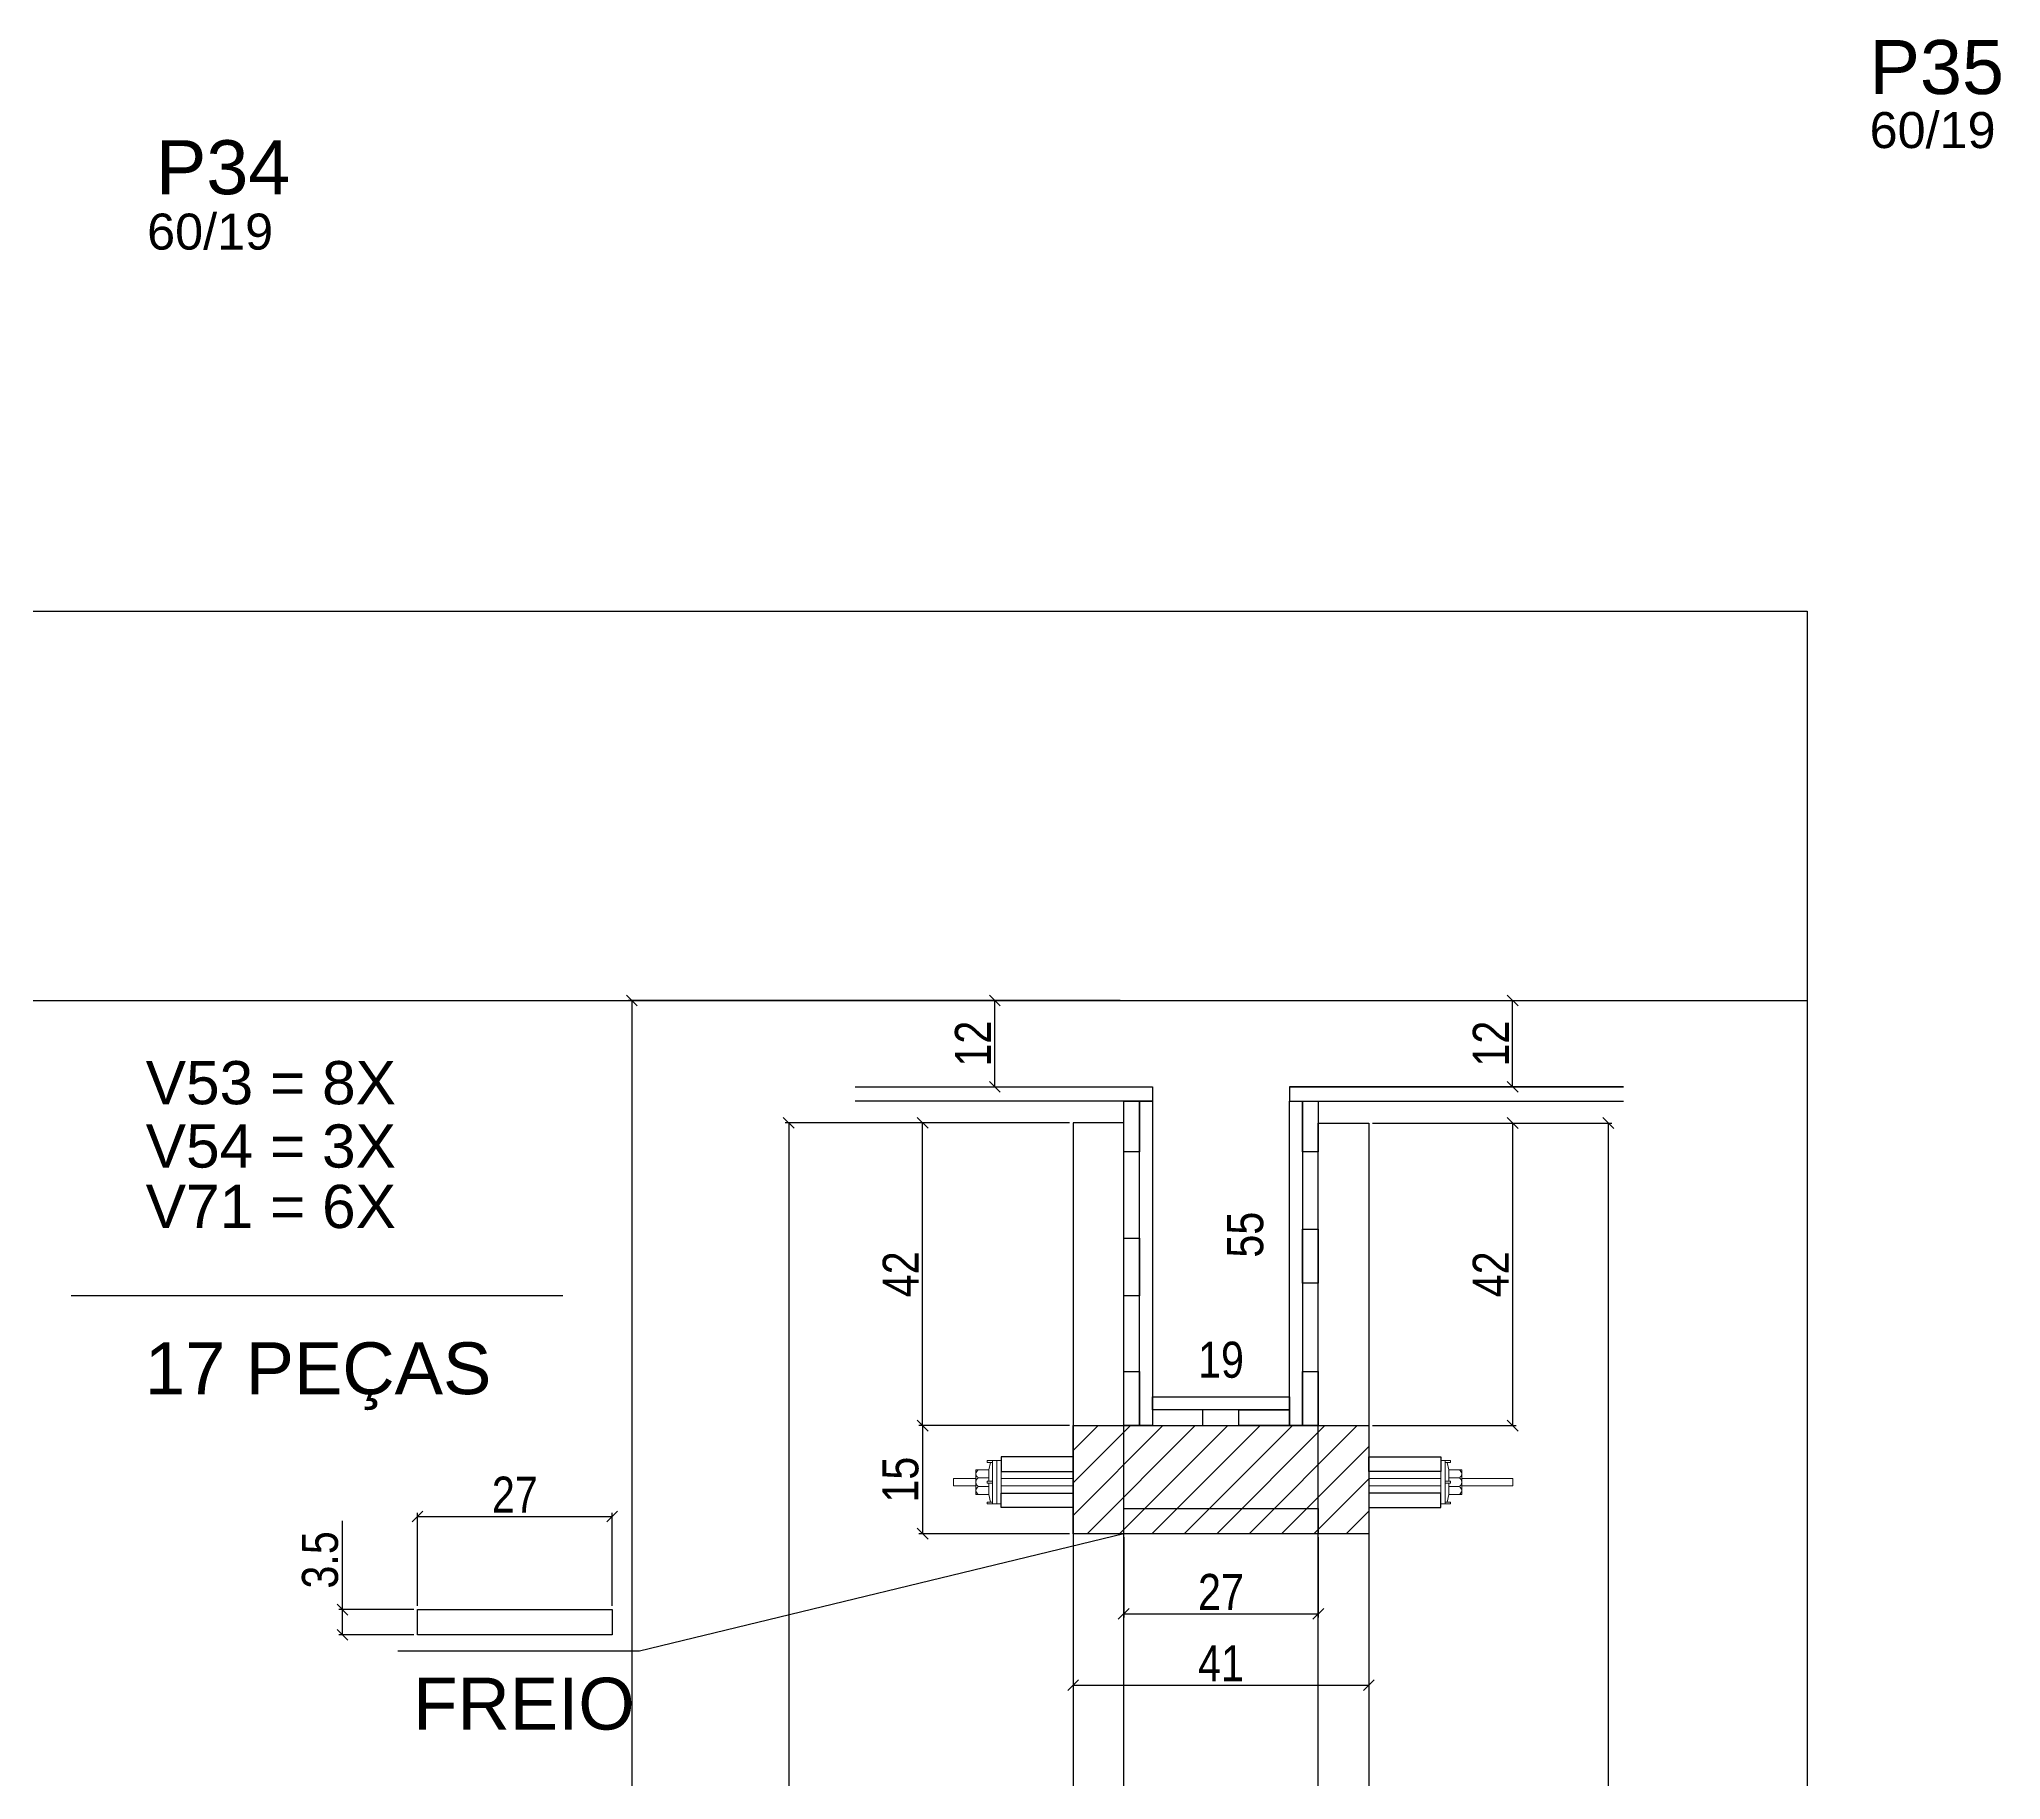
# Model space of a CAD drawing. Header units: millimetres. Extents: x 4248 to 7961, y 1155 to 5765.
# Drawn here: x 7253 to 7798, y 3945 to 4428 of the extents above; entities that cross this region are included whole.
import ezdxf

# ---------------------------------------------------------------- set-up
doc = ezdxf.new("R2010")
doc.units = ezdxf.units.MM
for name, color, linetype in [('1', 1, 'Continuous'), ('3', 3, 'Continuous'), ('4', 4, 'Continuous'), ('COTA', 241, 'Continuous'), ('GARFOS OK', 3, 'Continuous'), ('Painéis', 200, 'Continuous'), ('Resinado', 41, 'Continuous'), ('SARR_3.5x7', 81, 'Continuous'), ('SARR_7x7', 40, 'Continuous'), ('TIRAS REESCORAMENTO', 252, 'Continuous'), ('VIGAS', 3, 'Continuous')]:
    doc.layers.add(name, color=color, linetype=linetype)
doc.layers.add('BARRA_ANCORAGEM', color=1, linetype='Continuous', lineweight=15)
doc.styles.add('COTA TECNICA 2X', font='techl___.ttf', dxfattribs={"height": 10})
doc.styles.add('R80-50', font='arial.ttf', dxfattribs={"height": 10})
doc.styles.get("Standard").update_dxf_attribs({"font": 'arial.ttf'})
doc.dimstyles.new('SECAO', dxfattribs={"dimscale": 0.333333, "dimtxt": 5, "dimasz": 9, "dimexe": 3, "dimexo": 3, "dimgap": 3, "dimtad": 1, "dimdec": 1, "dimlfac": 0.5, "dimzin": 12, "dimdsep": 46, "dimtxsty": 'COTA TECNICA 2X', "dimblk1": 'OBLIQUE', "dimblk2": 'OBLIQUE', "dimsah": 1, "dimcen": 0.9, "dimclrd": 4, "dimclre": 4, "dimclrt": 240, "dimadec": 1, "dimazin": 3, "dimtfac": 1, "dimtdec": 1, "dimtmove": 0, "dimatfit": 3, "dimfxl": 1, "dimtolj": 1, "dimtzin": 12, "dimarcsym": 0})

# ---------------------------------------------------------------- blocks, each defined once
blk = doc.blocks.new('_Oblique')
at = {"layer": '1', "color": 0, "lineweight": -2}
blk.add_line((-0.5, -0.5), (0.5, 0.5), dxfattribs=at)
blk = doc.blocks.new('*D142')
at = {"layer": 'COTA', "color": 4, "lineweight": -2, "transparency": 16777216}
for p, q in [((7539.37, 4126.91), (7460.41, 4126.91)), ((7461.41, 4126.91), (7461.41, 3620.91)), ((7539.37, 3620.91), (7460.41, 3620.91))]:
    blk.add_line(p, q, dxfattribs=at)
at = {"layer": 'Defpoints', "color": 0, "transparency": 16777216}
for p in [(7540.37, 4126.91), (7461.41, 3620.91), (7540.37, 3620.91)]:
    blk.add_point(p, dxfattribs=at)
at = {"layer": 'COTA', "color": 4, "lineweight": -2, "transparency": 16777216, "xscale": 3, "yscale": 3, "zscale": 3}
for p, rotation in [((7461.41, 4126.91), 90), ((7461.41, 3620.91), 270)]:
    blk.add_blockref('_Oblique', p, dxfattribs=dict(at, rotation=rotation))
at = {"layer": 'COTA', "color": 240, "transparency": 16777216, "insert": (7455.19, 3873.91), "char_height": 10, "attachment_point": 5, "rotation": 90, "style": 'COTA TECNICA 2X'}
blk.add_mtext('\\A1;253', dxfattribs=at)
blk = doc.blocks.new('*D95')
at = {"layer": 'COTA', "color": 4, "lineweight": -2, "transparency": 16777216}
for p, q in [((7623.37, 4126.88), (7663.3, 4126.88)), ((7662.3, 4126.88), (7662.3, 4042.86)), ((7623.37, 4042.86), (7663.3, 4042.86))]:
    blk.add_line(p, q, dxfattribs=at)
at = {"layer": 'Defpoints', "color": 0, "transparency": 16777216}
for p in [(7622.37, 4126.88), (7622.37, 4042.86), (7662.3, 4042.86)]:
    blk.add_point(p, dxfattribs=at)
at = {"layer": 'COTA', "color": 4, "lineweight": -2, "transparency": 16777216, "xscale": 3, "yscale": 3, "zscale": 3}
for p, rotation in [((7662.3, 4126.88), 90), ((7662.3, 4042.86), 270)]:
    blk.add_blockref('_Oblique', p, dxfattribs=dict(at, rotation=rotation))
at = {"layer": 'COTA', "color": 240, "transparency": 16777216, "insert": (7656.23, 4084.87), "char_height": 10, "attachment_point": 5, "rotation": 90, "style": 'COTA TECNICA 2X'}
blk.add_mtext('\\A1;42', dxfattribs=at)
blk = doc.blocks.new('*D96')
at = {"layer": 'COTA', "color": 4, "lineweight": -2, "transparency": 16777216}
for p, q in [((7553.37, 4160.91), (7416.91, 4160.91)), ((7417.91, 4160.91), (7417.91, 3514.91)), ((7539.37, 3514.91), (7416.91, 3514.91))]:
    blk.add_line(p, q, dxfattribs=at)
at = {"layer": 'Defpoints', "color": 0, "transparency": 16777216}
for p in [(7554.37, 4160.91), (7417.91, 3514.91), (7540.37, 3514.91)]:
    blk.add_point(p, dxfattribs=at)
at = {"layer": 'COTA', "color": 4, "lineweight": -2, "transparency": 16777216, "xscale": 3, "yscale": 3, "zscale": 3}
for p, rotation in [((7417.91, 4160.91), 90), ((7417.91, 3514.91), 270)]:
    blk.add_blockref('_Oblique', p, dxfattribs=dict(at, rotation=rotation))
at = {"layer": 'COTA', "color": 240, "transparency": 16777216, "insert": (7411.69, 3837.91), "char_height": 10, "attachment_point": 5, "rotation": 90, "style": 'COTA TECNICA 2X'}
blk.add_mtext('\\A1;323', dxfattribs=at)
blk = doc.blocks.new('*D98')
at = {"layer": 'Defpoints', "color": 0, "transparency": 16777216}
for p in [(7587.41, 4160.91), (7594.26, 4160.91), (7587.41, 4050.86)]:
    blk.add_point(p, dxfattribs=at)
at = {"layer": 'COTA', "color": 240, "transparency": 16777216, "insert": (7588.15, 4095.88), "char_height": 10, "attachment_point": 5, "rotation": 90, "style": 'COTA TECNICA 2X'}
blk.add_mtext('\\A1;55', dxfattribs=at)
blk = doc.blocks.new('*D99')
at = {"layer": 'Defpoints', "color": 0, "transparency": 16777216}
for p in [(7562.37, 4055.01), (7600.37, 4055.01), (7600.37, 4055.01)]:
    blk.add_point(p, dxfattribs=at)
at = {"layer": 'COTA', "color": 240, "transparency": 16777216, "insert": (7581.37, 4061.1), "char_height": 10, "attachment_point": 5, "style": 'COTA TECNICA 2X'}
blk.add_mtext('\\A1;19', dxfattribs=at)
blk = doc.blocks.new('*D101')
at = {"layer": 'COTA', "color": 4, "lineweight": -2, "transparency": 16777216}
for p, q in [((7649.97, 4160.91), (7663.3, 4160.91)), ((7662.3, 4136.91), (7662.3, 4160.91)), ((7649.97, 4136.91), (7663.3, 4136.91))]:
    blk.add_line(p, q, dxfattribs=at)
at = {"layer": 'Defpoints', "color": 0, "transparency": 16777216}
for p in [(7648.97, 4160.91), (7662.3, 4160.91), (7648.97, 4136.91)]:
    blk.add_point(p, dxfattribs=at)
at = {"layer": 'COTA', "color": 4, "lineweight": -2, "transparency": 16777216, "xscale": 3, "yscale": 3, "zscale": 3}
for p, rotation in [((7662.3, 4160.91), 90), ((7662.3, 4136.91), 270)]:
    blk.add_blockref('_Oblique', p, dxfattribs=dict(at, rotation=rotation))
at = {"layer": 'COTA', "color": 240, "transparency": 16777216, "insert": (7656.25, 4148.91), "char_height": 10, "attachment_point": 5, "rotation": 90, "style": 'COTA TECNICA 2X'}
blk.add_mtext('\\A1;12', dxfattribs=at)
blk = doc.blocks.new('*D102')
at = {"layer": 'COTA', "color": 4, "lineweight": -2, "transparency": 16777216}
for p, q in [((7624.37, 4126.88), (7689.85, 4126.88)), ((7688.85, 4126.88), (7688.85, 3620.91)), ((7624.37, 3620.91), (7689.85, 3620.91))]:
    blk.add_line(p, q, dxfattribs=at)
at = {"layer": 'Defpoints', "color": 0, "transparency": 16777216}
for p in [(7623.37, 4126.88), (7623.37, 3620.91), (7688.85, 3620.91)]:
    blk.add_point(p, dxfattribs=at)
at = {"layer": 'COTA', "color": 4, "lineweight": -2, "transparency": 16777216, "xscale": 3, "yscale": 3, "zscale": 3}
for p, rotation in [((7688.85, 4126.88), 90), ((7688.85, 3620.91), 270)]:
    blk.add_blockref('_Oblique', p, dxfattribs=dict(at, rotation=rotation))
at = {"layer": 'COTA', "color": 240, "transparency": 16777216, "insert": (7682.63, 3873.9), "char_height": 10, "attachment_point": 5, "rotation": 90, "style": 'COTA TECNICA 2X'}
blk.add_mtext('\\A1;253', dxfattribs=at)
blk = doc.blocks.new('*D104')
at = {"layer": 'COTA', "color": 4, "lineweight": -2, "transparency": 16777216}
for p, q in [((7518.6, 4136.91), (7518.6, 4160.91)), ((7519.6, 4160.91), (7519.6, 4160.91)), ((7519.6, 4136.91), (7519.6, 4136.91))]:
    blk.add_line(p, q, dxfattribs=at)
at = {"layer": 'Defpoints', "color": 0, "transparency": 16777216}
for p in [(7518.6, 4160.91), (7518.6, 4160.91), (7518.6, 4136.91)]:
    blk.add_point(p, dxfattribs=at)
at = {"layer": 'COTA', "color": 4, "lineweight": -2, "transparency": 16777216, "xscale": 3, "yscale": 3, "zscale": 3}
for p, rotation in [((7518.6, 4160.91), 90), ((7518.6, 4136.91), 270)]:
    blk.add_blockref('_Oblique', p, dxfattribs=dict(at, rotation=rotation))
at = {"layer": 'COTA', "color": 240, "transparency": 16777216, "insert": (7512.54, 4148.91), "char_height": 10, "attachment_point": 5, "rotation": 90, "style": 'COTA TECNICA 2X'}
blk.add_mtext('\\A1;12', dxfattribs=at)
blk = doc.blocks.new('A$C51C4441F')
at = {"layer": 'BARRA_ANCORAGEM'}
for p, q in [((-2.25, 3.4), (-1.79, 5.5)), ((-2.25, 3.4), (-5.81, 3.39)), ((-5.81, 3.39), (-5.81, -3.39)), ((-2.25, 1.2), (-5.02, 1.2)), ((-2.25, 3.4), (-2.25, 3.4)), ((-2.25, 3.4), (-2.25, 0.25)), ((-2.25, -3.4), (-5.81, -3.39)), ((-2.25, -1.2), (-5.02, -1.2)), ((-2.25, -0.25), (-2.25, -3.4)), ((-2.25, -3.4), (-1.79, -5.5))]:
    blk.add_line(p, q, dxfattribs=at)
for points in [[(-2.7, 6), (-1.2, 6), (-1.2, 5.5), (-2.7, 5.5)], [(-1.2, -6), (0, -6), (0, 6), (-1.2, 6)], [(-2.7, 0.25), (-1.2, 0.25), (-1.2, -0.25), (-2.7, -0.25)], [(-2.7, -6), (-1.2, -6), (-1.2, -5.5), (-2.7, -5.5)]]:
    blk.add_lwpolyline(points, close=True, dxfattribs=at)
for centre, radius, start, end in [((-4.66, 2.3), 1.15, 107.7845, 252.2718), ((-4.52, 0), 1.3, 112.648, 247.4083), ((-4.66, -2.3), 1.15, 107.7845, 252.2718)]:
    blk.add_arc(centre, radius, start, end, dxfattribs=at)
blk = doc.blocks.new('*D145')
at = {"layer": 'COTA', "color": 4, "lineweight": -2, "transparency": 16777216}
for p, q in [((7337.62, 3991.79), (7337.62, 4016.39)), ((7357.41, 3991.79), (7336.62, 3991.79)), ((7337.62, 3984.79), (7337.62, 3991.79)), ((7357.41, 3984.79), (7336.62, 3984.79))]:
    blk.add_line(p, q, dxfattribs=at)
at = {"layer": 'Defpoints', "color": 0, "transparency": 16777216}
for p in [(7337.62, 3991.79), (7358.41, 3991.79), (7358.41, 3984.79)]:
    blk.add_point(p, dxfattribs=at)
at = {"layer": 'COTA', "color": 4, "lineweight": -2, "transparency": 16777216, "xscale": 3, "yscale": 3, "zscale": 3}
for p, rotation in [((7337.62, 3991.79), 90), ((7337.62, 3984.79), 270)]:
    blk.add_blockref('_Oblique', p, dxfattribs=dict(at, rotation=rotation))
at = {"layer": 'COTA', "color": 240, "transparency": 16777216, "insert": (7331.41, 4005.59), "char_height": 10, "attachment_point": 5, "rotation": 90, "style": 'COTA TECNICA 2X'}
blk.add_mtext('\\A1;3.5', dxfattribs=at)
blk = doc.blocks.new('*D429')
at = {"layer": 'COTA', "color": 4, "lineweight": -2, "transparency": 16777216}
for p, q in [((7358.41, 3992.79), (7358.41, 4018.63)), ((7358.41, 4017.63), (7412.41, 4017.63)), ((7412.41, 3992.79), (7412.41, 4018.63))]:
    blk.add_line(p, q, dxfattribs=at)
at = {"layer": 'Defpoints', "color": 0, "transparency": 16777216}
for p in [(7412.41, 4017.63), (7358.41, 3991.79), (7412.41, 3991.79)]:
    blk.add_point(p, dxfattribs=at)
at = {"layer": 'COTA', "color": 4, "lineweight": -2, "transparency": 16777216, "xscale": 3, "yscale": 3, "zscale": 3, "rotation": 180}
blk.add_blockref('_Oblique', (7358.41, 4017.63), dxfattribs=at)
at = {"layer": 'COTA', "color": 4, "lineweight": -2, "transparency": 16777216, "xscale": 3, "yscale": 3, "zscale": 3}
blk.add_blockref('_Oblique', (7412.41, 4017.63), dxfattribs=at)
at = {"layer": 'COTA', "color": 240, "transparency": 16777216, "insert": (7385.41, 4023.7), "char_height": 10, "attachment_point": 5, "style": 'COTA TECNICA 2X'}
blk.add_mtext('\\A1;27', dxfattribs=at)
blk = doc.blocks.new('*D158')
at = {"layer": 'COTA', "color": 4, "lineweight": -2, "transparency": 16777216}
for p, q in [((7539.37, 4126.91), (7497.57, 4126.91)), ((7498.57, 4042.86), (7498.57, 4126.91)), ((7539.37, 4042.86), (7497.57, 4042.86))]:
    blk.add_line(p, q, dxfattribs=at)
at = {"layer": 'Defpoints', "color": 0, "transparency": 16777216}
for p in [(7498.57, 4126.91), (7540.37, 4126.91), (7540.37, 4042.86)]:
    blk.add_point(p, dxfattribs=at)
at = {"layer": 'COTA', "color": 4, "lineweight": -2, "transparency": 16777216, "xscale": 3, "yscale": 3, "zscale": 3}
for p, rotation in [((7498.57, 4126.91), 90), ((7498.57, 4042.86), 270)]:
    blk.add_blockref('_Oblique', p, dxfattribs=dict(at, rotation=rotation))
at = {"layer": 'COTA', "color": 240, "transparency": 16777216, "insert": (7492.5, 4084.88), "char_height": 10, "attachment_point": 5, "rotation": 90, "style": 'COTA TECNICA 2X'}
blk.add_mtext('\\A1;42', dxfattribs=at)
blk = doc.blocks.new('*D159')
at = {"layer": 'COTA', "color": 4, "lineweight": -2, "transparency": 16777216}
for p, q in [((7539.37, 4042.86), (7497.57, 4042.86)), ((7498.57, 4042.86), (7498.57, 4012.86)), ((7539.37, 4012.86), (7497.57, 4012.86))]:
    blk.add_line(p, q, dxfattribs=at)
at = {"layer": 'Defpoints', "color": 0, "transparency": 16777216}
for p in [(7540.37, 4042.86), (7498.57, 4012.86), (7540.37, 4012.86)]:
    blk.add_point(p, dxfattribs=at)
at = {"layer": 'COTA', "color": 4, "lineweight": -2, "transparency": 16777216, "xscale": 3, "yscale": 3, "zscale": 3}
for p, rotation in [((7498.57, 4042.86), 90), ((7498.57, 4012.86), 270)]:
    blk.add_blockref('_Oblique', p, dxfattribs=dict(at, rotation=rotation))
at = {"layer": 'COTA', "color": 240, "transparency": 16777216, "insert": (7492.46, 4027.86), "char_height": 10, "attachment_point": 5, "rotation": 90, "style": 'COTA TECNICA 2X'}
blk.add_mtext('\\A1;15', dxfattribs=at)
blk = doc.blocks.new('*D160')
at = {"layer": 'COTA', "color": 4, "lineweight": -2, "transparency": 16777216}
for p, q in [((7554.37, 4011.86), (7554.37, 3989.62)), ((7608.37, 4011.86), (7608.37, 3989.62)), ((7554.37, 3990.62), (7608.37, 3990.62))]:
    blk.add_line(p, q, dxfattribs=at)
at = {"layer": 'Defpoints', "color": 0, "transparency": 16777216}
for p in [(7554.37, 4012.86), (7608.37, 4012.86), (7608.37, 3990.62)]:
    blk.add_point(p, dxfattribs=at)
at = {"layer": 'COTA', "color": 4, "lineweight": -2, "transparency": 16777216, "xscale": 3, "yscale": 3, "zscale": 3, "rotation": 180}
blk.add_blockref('_Oblique', (7554.37, 3990.62), dxfattribs=at)
at = {"layer": 'COTA', "color": 4, "lineweight": -2, "transparency": 16777216, "xscale": 3, "yscale": 3, "zscale": 3}
blk.add_blockref('_Oblique', (7608.37, 3990.62), dxfattribs=at)
at = {"layer": 'COTA', "color": 240, "transparency": 16777216, "insert": (7581.37, 3996.69), "char_height": 10, "attachment_point": 5, "style": 'COTA TECNICA 2X'}
blk.add_mtext('\\A1;27', dxfattribs=at)
blk = doc.blocks.new('*D161')
at = {"layer": 'COTA', "color": 4, "lineweight": -2, "transparency": 16777216}
for p, q in [((7540.37, 4011.86), (7540.37, 3969.83)), ((7622.37, 4011.86), (7622.37, 3969.83)), ((7540.37, 3970.83), (7622.37, 3970.83))]:
    blk.add_line(p, q, dxfattribs=at)
at = {"layer": 'Defpoints', "color": 0, "transparency": 16777216}
for p in [(7540.37, 4012.86), (7622.37, 4012.86), (7622.37, 3970.83)]:
    blk.add_point(p, dxfattribs=at)
at = {"layer": 'COTA', "color": 4, "lineweight": -2, "transparency": 16777216, "xscale": 3, "yscale": 3, "zscale": 3, "rotation": 180}
blk.add_blockref('_Oblique', (7540.37, 3970.83), dxfattribs=at)
at = {"layer": 'COTA', "color": 4, "lineweight": -2, "transparency": 16777216, "xscale": 3, "yscale": 3, "zscale": 3}
blk.add_blockref('_Oblique', (7622.37, 3970.83), dxfattribs=at)
at = {"layer": 'COTA', "color": 240, "transparency": 16777216, "insert": (7581.37, 3976.9), "char_height": 10, "attachment_point": 5, "style": 'COTA TECNICA 2X'}
blk.add_mtext('\\A1;41', dxfattribs=at)

msp = doc.modelspace()

# ---------------------------------------------------------------- hatches: boundary and pattern name
at = {"layer": 'COTA'}
h = msp.add_hatch(dxfattribs=at)
h.set_pattern_fill('ANSI31', color=256, scale=2, style=0)
h.set_pattern_definition([(45, (-17074.579, -209254.209), (-4.49012806, 4.49012806), [])])
h.paths.add_polyline_path([(7622.37, 4012.86), (7622.37, 4042.86), (7540.37, 4042.86), (7540.37, 4012.86)])

# ---------------------------------------------------------------- linework, layer by layer
at = {"layer": 'BARRA_ANCORAGEM'}
for points in [[(7507.17, 4026.16), (7513.36, 4026.16), (7513.36, 4028.16), (7507.17, 4028.16)], [(7519.17, 4033.16), (7520.37, 4033.16), (7520.37, 4021.16), (7519.17, 4021.16)], [(7520.37, 4026.16), (7540.37, 4026.16), (7540.37, 4028.16), (7520.37, 4028.16)], [(7642.37, 4026.16), (7622.37, 4026.16), (7622.37, 4028.16), (7642.37, 4028.16)], [(7643.57, 4033.16), (7642.37, 4033.16), (7642.37, 4021.16), (7643.57, 4021.16)], [(7648.19, 4026.16), (7662.37, 4026.16), (7662.37, 4028.16), (7648.19, 4028.16)]]:
    msp.add_lwpolyline(points, close=True, dxfattribs=at)
at = {"layer": 'COTA', "color": 1}
msp.add_line((4247.57, 4160.91), (7744.04, 4160.91), dxfattribs=at)
at = {"layer": 'GARFOS OK', "color": 3}
for p, q in [((7554.37, 4012.86), (7420.01, 3980.26)), ((7420.01, 3980.26), (7352.99, 3980.26))]:
    msp.add_line(p, q, dxfattribs=at)
at = {"layer": 'Painéis'}
msp.add_lwpolyline([(7622.37, 4012.86), (7540.37, 4012.86), (7540.37, 4042.86), (7622.37, 4042.86)], close=True, dxfattribs=at)
at = {"layer": 'Resinado'}
msp.add_line((7600.37, 4136.91), (7693.03, 4136.91), dxfattribs=at)
at = {"layer": 'SARR_3.5x7', "linetype": 'Continuous'}
msp.add_lwpolyline([(7358.41, 3991.79), (7412.41, 3991.79), (7412.41, 3984.79), (7358.41, 3984.79)], close=True, dxfattribs=at)
at = {"layer": 'SARR_7x7', "linetype": 'Continuous'}
for points in [[(7540.37, 3620.91), (7554.37, 3620.91), (7554.37, 4126.91), (7540.37, 4126.91)], [(7622.37, 3620.91), (7608.37, 3620.91), (7608.37, 4126.88), (7622.37, 4126.88)], [(7554.37, 4019.86), (7608.37, 4019.86), (7608.37, 4012.86), (7554.37, 4012.86)]]:
    msp.add_lwpolyline(points, close=True, dxfattribs=at)
at = {"layer": 'TIRAS REESCORAMENTO', "linetype": 'ByBlock'}
for p, q in [((7479.89, 4160.91), (7693.52, 4160.91)), ((7600.37, 4132.91), (7693.03, 4132.91))]:
    msp.add_line(p, q, dxfattribs=at)
for points in [[(7479.89, 4136.91), (7562.37, 4136.91), (7562.37, 4132.91), (7479.89, 4132.91)], [(7693.03, 4136.91), (7600.37, 4136.91), (7600.37, 4132.91), (7693.03, 4132.91)], [(7562.37, 4042.86), (7558.77, 4042.86), (7558.77, 4132.91), (7562.37, 4132.91), (7562.37, 4042.86)], [(7603.97, 4042.86), (7600.37, 4042.86), (7600.37, 4132.91), (7603.97, 4132.91), (7603.97, 4042.86)]]:
    msp.add_lwpolyline(points, dxfattribs=at)
for points in [[(7554.37, 4132.91), (7558.77, 4132.91), (7558.77, 4118.91), (7554.37, 4118.91)], [(7603.97, 4132.91), (7608.37, 4132.91), (7608.37, 4118.91), (7603.97, 4118.91)], [(7554.37, 4094.88), (7558.77, 4094.88), (7558.77, 4078.88), (7554.37, 4078.88)], [(7603.97, 4097.38), (7608.37, 4097.38), (7608.37, 4082.38), (7603.97, 4082.38)], [(7554.37, 4057.86), (7558.77, 4057.86), (7558.77, 4042.86), (7554.37, 4042.86)], [(7603.97, 4057.86), (7608.37, 4057.86), (7608.37, 4042.86), (7603.97, 4042.86)], [(7600.37, 4047.26), (7562.37, 4047.26), (7562.37, 4050.86), (7600.37, 4050.86)], [(7576.37, 4042.86), (7576.37, 4047.26), (7562.37, 4047.26), (7562.37, 4042.86)], [(7586.34, 4042.86), (7586.34, 4047.26), (7600.37, 4047.26), (7600.37, 4042.86)], [(7520.37, 4030.16), (7540.37, 4030.16), (7540.37, 4034.16), (7520.37, 4034.16)], [(7642.37, 4030.16), (7622.37, 4030.16), (7622.37, 4034.16), (7642.37, 4034.16)], [(7520.37, 4024.16), (7540.37, 4024.16), (7540.37, 4020.16), (7520.37, 4020.16)], [(7642.37, 4024.16), (7622.37, 4024.16), (7622.37, 4020.16), (7642.37, 4020.16)]]:
    msp.add_lwpolyline(points, close=True, dxfattribs=at)
at = {"layer": 'VIGAS', "color": 7}
msp.add_line((7262.35, 4079.04), (7398.72, 4079.04), dxfattribs=at)
at = {"layer": 'VIGAS'}
msp.add_lwpolyline([(7744.04, 3460.65), (7244.55, 3460.65), (7244.55, 4268.95), (7744.04, 4268.95)], close=True, dxfattribs=at)

# ---------------------------------------------------------------- block references
at = {"layer": 'BARRA_ANCORAGEM', "xscale": -1, "rotation": 180}
msp.add_blockref('A$C51C4441F', (7519.17, 4027.16), dxfattribs=at)
at = {"layer": 'BARRA_ANCORAGEM', "xscale": -1}
msp.add_blockref('A$C51C4441F', (7642.37, 4027.16), dxfattribs=at)

# ---------------------------------------------------------------- texts
at = {"layer": '3', "color": 2, "linetype": 'Continuous'}
for p in [(7761.35, 4397.55), (7283.39, 4369.37)]:
    msp.add_text('60/19', height=10, dxfattribs=at).set_placement(p)
at = {"layer": '4', "linetype": 'Continuous'}
for s, p in [('P35', (7761.35, 4412.55)), ('P34', (7285.84, 4384.73))]:
    msp.add_text(s, height=15, dxfattribs=at).set_placement(p)
at = {"layer": 'VIGAS', "color": 7, "style": 'R80-50'}
for s, p in [('V53 = 8X', (7283, 4132.08)), ('V54 = 3X', (7283, 4114.5)), ('V71 = 6X', (7283, 4097.72))]:
    msp.add_text(s, height=12, dxfattribs=at).set_placement(p)
at = {"layer": 'VIGAS', "color": 7, "char_height": 14.4, "attachment_point": 1, "style": 'R80-50'}
for s, insert in [('17 PEÇAS', (7282.75, 4065.99)), ('FREIO', (7357.22, 3972.88))]:
    msp.add_mtext_dynamic_manual_height_columns(s, width=162.221, gutter_width=50, heights=[0], dxfattribs=dict(at, insert=insert))

# ---------------------------------------------------------------- dimensions: what is measured, and where the dimension line sits
at = {"layer": 'COTA', "color": 3}
for base, p1, p2, picture, middle in [((7417.91, 3514.91), (7554.37, 4160.91), (7540.37, 3514.91), '*D96', (7411.69, 3837.91)), ((7518.6, 4160.91), (7518.6, 4136.91), (7518.6, 4160.91), '*D104', (7512.54, 4148.91)), ((7662.3, 4160.91), (7648.97, 4136.91), (7648.97, 4160.91), '*D101', (7656.25, 4148.91)), ((7461.41, 3620.91), (7540.37, 4126.91), (7540.37, 3620.91), '*D142', (7455.19, 3873.91)), ((7498.57, 4126.91), (7540.37, 4042.86), (7540.37, 4126.91), '*D158', (7492.5, 4084.88)), ((7662.3, 4042.86), (7622.37, 4126.88), (7622.37, 4042.86), '*D95', (7656.23, 4084.87)), ((7688.85, 3620.91), (7623.37, 4126.88), (7623.37, 3620.91), '*D102', (7682.63, 3873.9)), ((7498.57, 4012.86), (7540.37, 4042.86), (7540.37, 4012.86), '*D159', (7492.46, 4027.86)), ((7337.62, 3991.79), (7358.41, 3984.79), (7358.41, 3991.79), '*D145', (7331.41, 4005.59))]:
    dim = msp.add_linear_dim(base=base, p1=p1, p2=p2, angle=90, dimstyle='SECAO', dxfattribs=at)
    dim.commit()
    dim.dimension.update_dxf_attribs({"geometry": picture, "text_midpoint": middle})
dim = msp.add_linear_dim(base=(7594.26, 4160.91), p1=(7587.41, 4050.86), p2=(7587.41, 4160.91), angle=90, dimstyle='SECAO', override={"dimse1": 1, "dimse2": 1, "dimsd1": 1, "dimsd2": 1}, dxfattribs=at)
dim.commit()
dim.dimension.update_dxf_attribs({"geometry": '*D98', "text_midpoint": (7594.26, 4095.88), "dimtype": 160})
dim = msp.add_linear_dim(base=(7600.37, 4055.01), p1=(7562.37, 4055.01), p2=(7600.37, 4055.01), dimstyle='SECAO', override={"dimse1": 1, "dimse2": 1, "dimsd1": 1, "dimsd2": 1}, dxfattribs=at)
dim.commit()
dim.dimension.update_dxf_attribs({"geometry": '*D99', "text_midpoint": (7581.37, 4061.1)})
for base, p1, p2, picture, middle in [((7412.41, 4017.63), (7358.41, 3991.79), (7412.41, 3991.79), '*D429', (7385.41, 4023.7)), ((7622.37, 3970.83), (7540.37, 4012.86), (7622.37, 4012.86), '*D161', (7581.37, 3976.9)), ((7608.37, 3990.62), (7554.37, 4012.86), (7608.37, 4012.86), '*D160', (7581.37, 3996.69))]:
    dim = msp.add_linear_dim(base=base, p1=p1, p2=p2, dimstyle='SECAO', dxfattribs=at)
    dim.commit()
    dim.dimension.update_dxf_attribs({"geometry": picture, "text_midpoint": middle})

doc.saveas('drawing.dxf')
